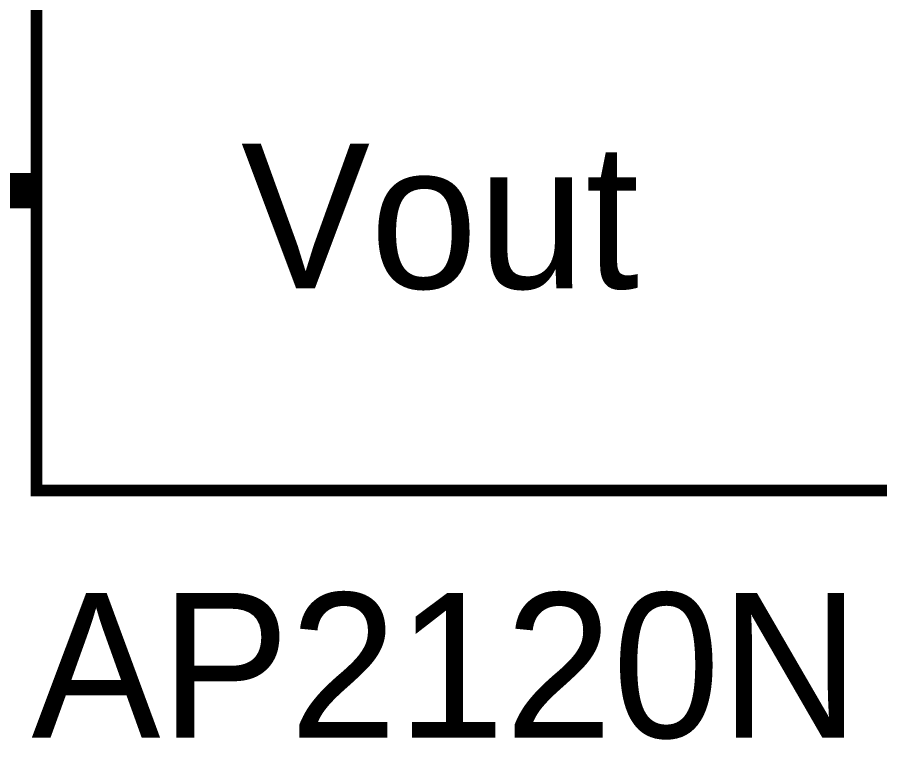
# Model space of a CAD drawing. Header units: millimetres. Extents: x 0 to 9.5, y 0 to 7.5.
# Drawn here: x 6.5937 to 6.882, y 5.6164 to 5.8578 of the extents above; entities that cross this region are included whole.
import ezdxf

# ---------------------------------------------------------------- set-up
doc = ezdxf.new("R2010")
doc.units = ezdxf.units.MM
doc.header["$MEASUREMENT"] = 0
doc.layers.add('Sheet', color=255, linetype='Continuous')

msp = doc.modelspace()

# ---------------------------------------------------------------- linework, layer by layer
at = {"layer": 'Sheet', "const_width": 0.0039}
for points in [[(6.60014, 6.0999), (6.60014, 5.69963), (7.09999, 5.69963), (7.09999, 6.0999), (6.60014, 6.0999), (6.60014, 6.0999)], [(6.60014, 6.0999), (7.09999, 6.0999), (7.09999, 5.69963), (6.60014, 5.69963), (6.60014, 6.0999)]]:
    msp.add_lwpolyline(points, close=True, dxfattribs=at)
at = {"layer": 'Sheet', "const_width": 0.0118}
msp.add_lwpolyline([(6.59993, 5.79991), (6.49988, 5.79991)], dxfattribs=at)

# ---------------------------------------------------------------- texts
at = {"layer": 'Sheet'}
for s, p in [('Vout', (6.66851, 5.76718)), ('AP2120N', (6.59847, 5.61708))]:
    msp.add_text(s, height=0.048366, dxfattribs=at).set_placement(p)

doc.saveas('drawing.dxf')
